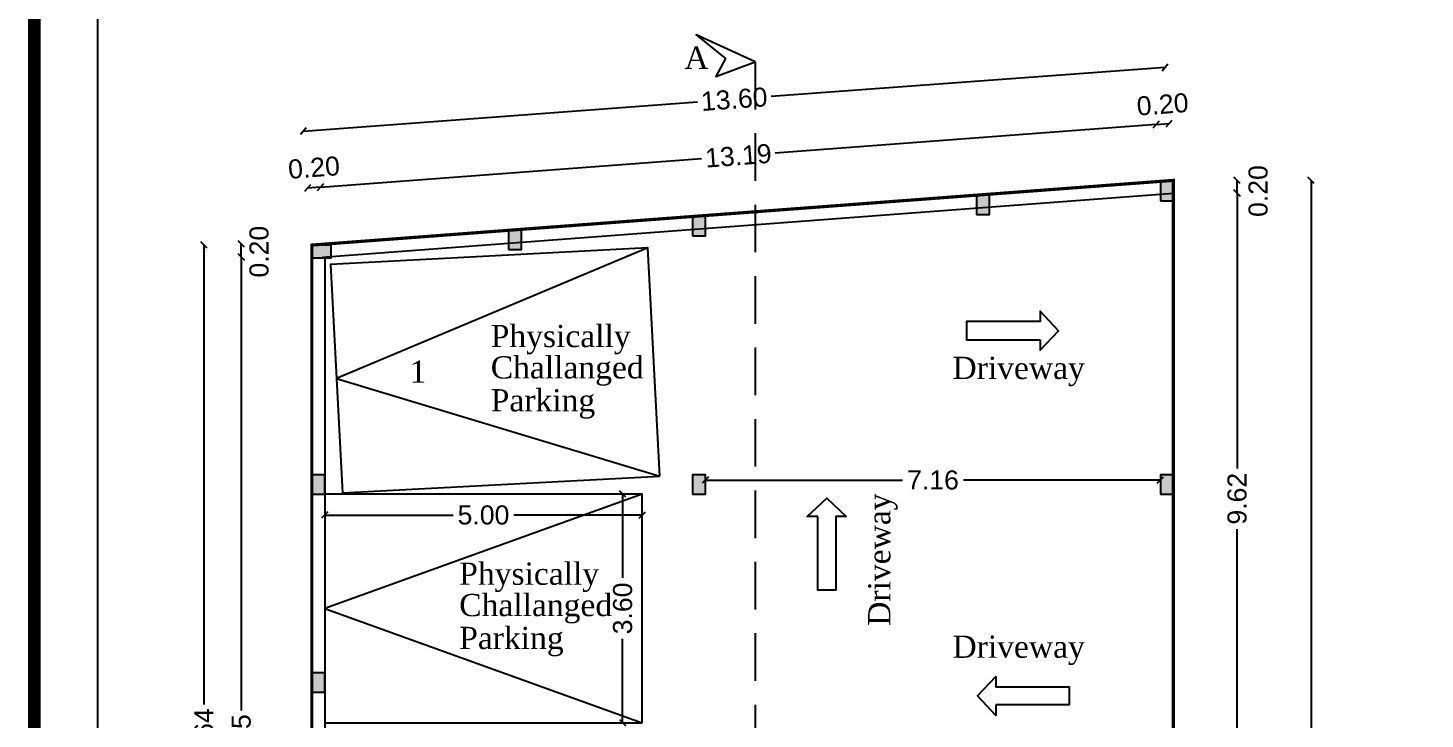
# Model space of a CAD drawing. Header units: metres. Extents: x -5144 to -5005, y 5368 to 5469.
# Drawn here: x -5143.79 to -5121.79, y 5410.95 to 5421.84 of the extents above; entities that cross this region are included whole.
import ezdxf

# ---------------------------------------------------------------- set-up
doc = ezdxf.new("R2010")
doc.units = ezdxf.units.M
doc.header["$MEASUREMENT"] = 0
doc.linetypes.add('HIDDEN', pattern=[0.375, 0.25, -0.125])
for name, color, linetype in [('BLK_1_FLR_-1_BLT_UP_AREA', 9, 'Continuous'), ('BLK_1_FLR_-1_BLT_UP_AREA_DEDUCT', 13, 'Continuous'), ('BLK_1_LVL_-1_BSMNT_COVERED_PARKING', 4, 'Continuous')]:
    doc.layers.add(name, color=color, linetype=linetype)
doc.styles.get("Standard").update_dxf_attribs({"font": 'arial.ttf'})
doc.styles.add('style5', font='times.ttf')
doc.dimstyles.get("Standard").update_dxf_attribs({"dimtxt": 0.3, "dimasz": 0.1, "dimexe": 0.18, "dimexo": 0.0625, "dimgap": 0.09, "dimtad": 0, "dimzin": 0, "dimdsep": 46, "dimtxsty": 'Standard', "dimblk": 'OBLIQUE', "dimcen": 0.09, "dimse1": 1, "dimse2": 1, "dimclrt": 256, "dimadec": 0, "dimazin": 0, "dimtfac": 1, "dimtix": 1, "dimtofl": 0, "dimtmove": 1, "dimatfit": 3, "dimfxl": 0, "dimtolj": 1, "dimtzin": 0, "dimarcsym": 0})

# ---------------------------------------------------------------- blocks, each defined once
blk = doc.blocks.new('_OBLIQUE')
at = {"color": 0, "linetype": 'ByBlock'}
blk.add_line((-0.5, -0.5), (0.5, 0.5), dxfattribs=at)
blk = doc.blocks.new('*D39')
at = {"color": 0, "lineweight": -2}
for p, q in [((-5133.122, 5414.718), (-5130.018, 5414.718)), ((-5125.959, 5414.718), (-5129.062, 5414.718))]:
    blk.add_line(p, q, dxfattribs=at)
at = {"layer": 'Defpoints', "color": 0}
for p in [(-5125.959, 5414.718), (-5133.122, 5414.512), (-5125.959, 5414.512)]:
    blk.add_point(p, dxfattribs=at)
at = {"color": 0, "lineweight": -2, "xscale": 0.1, "yscale": 0.1, "zscale": 0.1, "rotation": 180}
blk.add_blockref('_OBLIQUE', (-5133.122, 5414.718), dxfattribs=at)
at = {"color": 0, "lineweight": -2, "xscale": 0.1, "yscale": 0.1, "zscale": 0.1}
blk.add_blockref('_OBLIQUE', (-5125.959, 5414.718), dxfattribs=at)
at = {"insert": (-5129.54, 5414.718), "char_height": 0.3, "attachment_point": 5}
blk.add_mtext('\\A1;7.16', dxfattribs=at)
blk = doc.blocks.new('*D40')
at = {"color": 0, "lineweight": -2}
for p, q in [((-5126.026, 5420.319), (-5132.023, 5419.869)), ((-5139.182, 5419.331), (-5133.185, 5419.781))]:
    blk.add_line(p, q, dxfattribs=at)
at = {"layer": 'Defpoints', "color": 0}
for p in [(-5126.026, 5420.319), (-5125.959, 5419.423), (-5139.114, 5418.434)]:
    blk.add_point(p, dxfattribs=at)
at = {"color": 0, "lineweight": -2, "xscale": 0.1, "yscale": 0.1, "zscale": 0.1}
for p, rotation in [((-5126.026, 5420.319), 4.297119335814739), ((-5139.182, 5419.331), 184.2971193358147)]:
    blk.add_blockref('_OBLIQUE', p, dxfattribs=dict(at, rotation=rotation))
at = {"insert": (-5132.604, 5419.825), "char_height": 0.3, "attachment_point": 5, "rotation": 4.2971}
blk.add_mtext('\\A1;13.19', dxfattribs=at)
blk = doc.blocks.new('*D41')
at = {"color": 0, "lineweight": -2}
blk.add_line((-5139.182, 5419.331), (-5139.385, 5419.315), dxfattribs=at)
at = {"layer": 'Defpoints', "color": 0}
for p in [(-5139.385, 5419.315), (-5139.319, 5418.434), (-5139.114, 5418.434)]:
    blk.add_point(p, dxfattribs=at)
at = {"color": 0, "lineweight": -2, "xscale": 0.1, "yscale": 0.1, "zscale": 0.1}
for p, rotation in [((-5139.385, 5419.315), 184.2971193358149), ((-5139.182, 5419.331), 4.297119335814922)]:
    blk.add_blockref('_OBLIQUE', p, dxfattribs=dict(at, rotation=rotation))
at = {"insert": (-5139.284, 5419.639), "char_height": 0.3, "attachment_point": 5, "rotation": 4.2971}
blk.add_mtext('\\A1;0.20', dxfattribs=at)
blk = doc.blocks.new('*D42')
at = {"color": 0, "lineweight": -2}
blk.add_line((-5126.026, 5420.319), (-5125.823, 5420.335), dxfattribs=at)
at = {"layer": 'Defpoints', "color": 0}
for p in [(-5125.823, 5420.335), (-5125.959, 5419.423), (-5125.756, 5419.438)]:
    blk.add_point(p, dxfattribs=at)
at = {"color": 0, "lineweight": -2, "xscale": 0.1, "yscale": 0.1, "zscale": 0.1}
for p, rotation in [((-5126.026, 5420.319), 184.2971193358147), ((-5125.823, 5420.335), 4.297119335814739)]:
    blk.add_blockref('_OBLIQUE', p, dxfattribs=dict(at, rotation=rotation))
at = {"insert": (-5125.925, 5420.634), "char_height": 0.3, "attachment_point": 5, "rotation": 4.2971}
blk.add_mtext('\\A1;0.20', dxfattribs=at)
blk = doc.blocks.new('*D43')
at = {"color": 0, "lineweight": -2}
for p, q in [((-5125.887, 5421.218), (-5132.089, 5420.759)), ((-5139.451, 5420.214), (-5133.249, 5420.673))]:
    blk.add_line(p, q, dxfattribs=at)
at = {"layer": 'Defpoints', "color": 0}
for p in [(-5125.887, 5421.218), (-5125.756, 5419.438), (-5139.319, 5418.434)]:
    blk.add_point(p, dxfattribs=at)
at = {"color": 0, "lineweight": -2, "xscale": 0.1, "yscale": 0.1, "zscale": 0.1}
for p, rotation in [((-5125.887, 5421.218), 4.23243446782206), ((-5139.451, 5420.214), 184.232434467822)]:
    blk.add_blockref('_OBLIQUE', p, dxfattribs=dict(at, rotation=rotation))
at = {"insert": (-5132.669, 5420.716), "char_height": 0.3, "attachment_point": 5, "rotation": 4.2324}
blk.add_mtext('\\A1;13.60', dxfattribs=at)
blk = doc.blocks.new('*D44')
at = {"color": 0, "lineweight": -2}
blk.add_line((-5140.429, 5418.231), (-5140.429, 5418.434), dxfattribs=at)
at = {"layer": 'Defpoints', "color": 0}
for p in [(-5140.429, 5418.434), (-5139.319, 5418.434), (-5139.319, 5418.231)]:
    blk.add_point(p, dxfattribs=at)
at = {"color": 0, "lineweight": -2, "xscale": 0.1, "yscale": 0.1, "zscale": 0.1}
for p, rotation in [((-5140.429, 5418.434), 90), ((-5140.429, 5418.231), 270)]:
    blk.add_blockref('_OBLIQUE', p, dxfattribs=dict(at, rotation=rotation))
at = {"insert": (-5140.148, 5418.315), "char_height": 0.3, "attachment_point": 5, "rotation": 90}
blk.add_mtext('\\A1;0.20', dxfattribs=at)
blk = doc.blocks.new('*D45')
at = {"color": 0, "lineweight": -2}
for p, q in [((-5140.429, 5418.231), (-5140.429, 5411.089)), ((-5140.429, 5402.782), (-5140.429, 5409.923))]:
    blk.add_line(p, q, dxfattribs=at)
at = {"layer": 'Defpoints', "color": 0}
for p in [(-5139.319, 5418.231), (-5140.429, 5402.782), (-5139.319, 5402.782)]:
    blk.add_point(p, dxfattribs=at)
at = {"color": 0, "lineweight": -2, "xscale": 0.1, "yscale": 0.1, "zscale": 0.1}
for p, rotation in [((-5140.429, 5418.231), 90), ((-5140.429, 5402.782), 270)]:
    blk.add_blockref('_OBLIQUE', p, dxfattribs=dict(at, rotation=rotation))
at = {"insert": (-5140.429, 5410.506), "char_height": 0.3, "attachment_point": 5, "rotation": 90}
blk.add_mtext('\\A1;15.45', dxfattribs=at)
blk = doc.blocks.new('*D48')
at = {"color": 0, "lineweight": -2}
for p, q in [((-5141.018, 5418.419), (-5141.018, 5411.182)), ((-5141.018, 5402.782), (-5141.018, 5410.019))]:
    blk.add_line(p, q, dxfattribs=at)
at = {"layer": 'Defpoints', "color": 0}
for p in [(-5139.319, 5418.419), (-5141.018, 5402.782), (-5139.319, 5402.782)]:
    blk.add_point(p, dxfattribs=at)
at = {"color": 0, "lineweight": -2, "xscale": 0.1, "yscale": 0.1, "zscale": 0.1}
for p, rotation in [((-5141.018, 5418.419), 90), ((-5141.018, 5402.782), 270)]:
    blk.add_blockref('_OBLIQUE', p, dxfattribs=dict(at, rotation=rotation))
at = {"insert": (-5141.018, 5410.6), "char_height": 0.3, "attachment_point": 5, "rotation": 90}
blk.add_mtext('\\A1;15.64', dxfattribs=at)
blk = doc.blocks.new('*D97')
at = {"color": 0, "lineweight": -2}
for p, q in [((-5124.752, 5419.237), (-5124.752, 5414.903)), ((-5124.752, 5409.612), (-5124.752, 5413.947))]:
    blk.add_line(p, q, dxfattribs=at)
at = {"layer": 'Defpoints', "color": 0}
for p in [(-5125.756, 5419.237), (-5124.752, 5419.237), (-5126.129, 5409.612)]:
    blk.add_point(p, dxfattribs=at)
at = {"color": 0, "lineweight": -2, "xscale": 0.1, "yscale": 0.1, "zscale": 0.1}
for p, rotation in [((-5124.752, 5419.237), 90), ((-5124.752, 5409.612), 270)]:
    blk.add_blockref('_OBLIQUE', p, dxfattribs=dict(at, rotation=rotation))
at = {"insert": (-5124.752, 5414.425), "char_height": 0.3, "attachment_point": 5, "rotation": 90}
blk.add_mtext('\\A1;9.62', dxfattribs=at)
blk = doc.blocks.new('*D50')
at = {"color": 0, "lineweight": -2}
blk.add_line((-5124.752, 5419.237), (-5124.752, 5419.438), dxfattribs=at)
at = {"layer": 'Defpoints', "color": 0}
for p in [(-5125.756, 5419.438), (-5124.752, 5419.438), (-5125.756, 5419.237)]:
    blk.add_point(p, dxfattribs=at)
at = {"color": 0, "lineweight": -2, "xscale": 0.1, "yscale": 0.1, "zscale": 0.1}
for p, rotation in [((-5124.752, 5419.438), 90), ((-5124.752, 5419.237), 270)]:
    blk.add_blockref('_OBLIQUE', p, dxfattribs=dict(at, rotation=rotation))
at = {"insert": (-5124.421, 5419.27), "char_height": 0.3, "attachment_point": 5, "rotation": 90}
blk.add_mtext('\\A1;0.20', dxfattribs=at)
blk = doc.blocks.new('*D98')
at = {"color": 0, "lineweight": -2}
for p, q in [((-5123.589, 5419.438), (-5123.589, 5408.565)), ((-5123.589, 5396.493), (-5123.589, 5407.365))]:
    blk.add_line(p, q, dxfattribs=at)
at = {"layer": 'Defpoints', "color": 0}
for p in [(-5125.756, 5419.438), (-5125.756, 5396.493), (-5123.589, 5396.493)]:
    blk.add_point(p, dxfattribs=at)
at = {"color": 0, "lineweight": -2, "xscale": 0.1, "yscale": 0.1, "zscale": 0.1}
for p, rotation in [((-5123.589, 5419.438), 90), ((-5123.589, 5396.493), 270)]:
    blk.add_blockref('_OBLIQUE', p, dxfattribs=dict(at, rotation=rotation))
at = {"insert": (-5123.589, 5407.965), "char_height": 0.3, "attachment_point": 5, "rotation": 90}
blk.add_mtext('\\A1;22.95', dxfattribs=at)
blk = doc.blocks.new('*D228')
at = {"color": 0, "lineweight": -2}
for p, q in [((-5134.425, 5414.497), (-5134.425, 5413.176)), ((-5134.425, 5410.897), (-5134.425, 5412.218))]:
    blk.add_line(p, q, dxfattribs=at)
at = {"layer": 'Defpoints', "color": 0}
for p in [(-5134.116, 5414.497), (-5134.425, 5410.897), (-5134.116, 5410.897)]:
    blk.add_point(p, dxfattribs=at)
at = {"color": 0, "lineweight": -2, "xscale": 0.1, "yscale": 0.1, "zscale": 0.1}
for p, rotation in [((-5134.425, 5414.497), 90), ((-5134.425, 5410.897), 270)]:
    blk.add_blockref('_OBLIQUE', p, dxfattribs=dict(at, rotation=rotation))
at = {"insert": (-5134.425, 5412.697), "char_height": 0.3, "attachment_point": 5, "rotation": 90}
blk.add_mtext('\\A1;3.60', dxfattribs=at)
blk = doc.blocks.new('*D229')
at = {"color": 0, "lineweight": -2}
for p, q in [((-5139.116, 5414.167), (-5137.095, 5414.167)), ((-5134.116, 5414.167), (-5136.137, 5414.167))]:
    blk.add_line(p, q, dxfattribs=at)
at = {"layer": 'Defpoints', "color": 0}
for p in [(-5139.116, 5414.497), (-5134.116, 5414.497), (-5134.116, 5414.167)]:
    blk.add_point(p, dxfattribs=at)
at = {"color": 0, "lineweight": -2, "xscale": 0.1, "yscale": 0.1, "zscale": 0.1, "rotation": 180}
blk.add_blockref('_OBLIQUE', (-5139.116, 5414.167), dxfattribs=at)
at = {"color": 0, "lineweight": -2, "xscale": 0.1, "yscale": 0.1, "zscale": 0.1}
blk.add_blockref('_OBLIQUE', (-5134.116, 5414.167), dxfattribs=at)
at = {"insert": (-5136.616, 5414.167), "char_height": 0.3, "attachment_point": 5}
blk.add_mtext('\\A1;5.00', dxfattribs=at)

msp = doc.modelspace()

# ---------------------------------------------------------------- hatches: boundary and pattern name
at = {"linetype": 'Continuous'}
h = msp.add_hatch(color=256, dxfattribs=at)
h.dxf.hatch_style = 1
h.paths.add_polyline_path([(-5125.858, 5419.423), (-5125.959, 5419.423), (-5125.959, 5419.118), (-5125.839, 5419.118)])
h.paths.add_polyline_path([(-5125.756, 5419.423), (-5125.858, 5419.423), (-5125.839, 5419.118), (-5125.756, 5419.118)])
h = msp.add_hatch(color=256, dxfattribs=at)
h.dxf.hatch_style = 1
h.paths.add_polyline_path([(-5128.754, 5419.205), (-5128.854, 5419.205), (-5128.854, 5418.9), (-5128.734, 5418.9)])
h.paths.add_polyline_path([(-5128.651, 5419.205), (-5128.754, 5419.205), (-5128.734, 5418.9), (-5128.651, 5418.9)])
h = msp.add_hatch(color=256, dxfattribs=at)
h.dxf.hatch_style = 1
h.paths.add_polyline_path([(-5133.224, 5418.869), (-5133.325, 5418.869), (-5133.325, 5418.564), (-5133.205, 5418.564)])
h.paths.add_polyline_path([(-5133.122, 5418.869), (-5133.224, 5418.869), (-5133.205, 5418.564), (-5133.122, 5418.564)])
h = msp.add_hatch(color=256, dxfattribs=at)
h.dxf.hatch_style = 1
h.paths.add_polyline_path([(-5136.12, 5418.652), (-5136.22, 5418.652), (-5136.22, 5418.347), (-5136.1, 5418.347)])
h.paths.add_polyline_path([(-5136.017, 5418.652), (-5136.12, 5418.652), (-5136.1, 5418.347), (-5136.017, 5418.347)])
h = msp.add_hatch(color=256, dxfattribs=at)
h.dxf.hatch_style = 1
h.paths.add_polyline_path([(-5139.014, 5418.318), (-5139.014, 5418.419), (-5139.319, 5418.419), (-5139.319, 5418.299)])
h.paths.add_polyline_path([(-5139.014, 5418.216), (-5139.014, 5418.318), (-5139.319, 5418.299), (-5139.319, 5418.216)])
h = msp.add_hatch(color=256, dxfattribs=at)
h.dxf.hatch_style = 1
h.paths.add_polyline_path([(-5139.218, 5414.802), (-5139.319, 5414.802), (-5139.319, 5414.497), (-5139.199, 5414.497)])
h.paths.add_polyline_path([(-5139.116, 5414.802), (-5139.218, 5414.802), (-5139.199, 5414.497), (-5139.116, 5414.497)])
h = msp.add_hatch(color=256, dxfattribs=at)
h.dxf.hatch_style = 1
h.paths.add_polyline_path([(-5133.224, 5414.802), (-5133.325, 5414.802), (-5133.325, 5414.497), (-5133.205, 5414.497)])
h.paths.add_polyline_path([(-5133.122, 5414.802), (-5133.224, 5414.802), (-5133.205, 5414.497), (-5133.122, 5414.497)])
h = msp.add_hatch(color=256, dxfattribs=at)
h.dxf.hatch_style = 1
h.paths.add_polyline_path([(-5125.858, 5414.802), (-5125.959, 5414.802), (-5125.959, 5414.497), (-5125.839, 5414.497)])
h.paths.add_polyline_path([(-5125.756, 5414.802), (-5125.858, 5414.802), (-5125.839, 5414.497), (-5125.756, 5414.497)])
h = msp.add_hatch(color=256, dxfattribs=at)
h.dxf.hatch_style = 1
h.paths.add_polyline_path([(-5139.218, 5411.682), (-5139.319, 5411.682), (-5139.319, 5411.377), (-5139.199, 5411.377)])
h.paths.add_polyline_path([(-5139.116, 5411.682), (-5139.218, 5411.682), (-5139.199, 5411.377), (-5139.116, 5411.377)])

# ---------------------------------------------------------------- linework, layer by layer
for p, q in [((-5139.319, 5418.419), (-5125.756, 5419.438)), ((-5139.149, 5418.231), (-5125.756, 5419.237)), ((-5139.319, 5418.286), (-5139.319, 5407.973)), ((-5139.116, 5418.231), (-5139.116, 5408.177)), ((-5125.959, 5414.802), (-5125.959, 5414.497)), ((-5125.756, 5414.314), (-5125.756, 5396.493))]:
    msp.add_line(p, q, dxfattribs=at)
msp.add_line((-5125.756, 5414.314), (-5125.756, 5419.438))
at = {"const_width": 0.2}
msp.add_lwpolyline([(-5143.687, 5468.771), (-5038.592, 5468.771), (-5038.592, 5369.885), (-5143.687, 5369.885)], close=True, dxfattribs=at)
msp.add_lwpolyline([(-5142.687, 5467.771), (-5039.592, 5467.771), (-5039.592, 5370.885), (-5142.687, 5370.885)], close=True)
for points in [[(-5132.337, 5421.305), (-5133.269, 5421.729), (-5132.804, 5421.359), (-5132.956, 5421.076), (-5132.337, 5421.305)], [(-5134.029, 5418.377), (-5138.928, 5416.317), (-5133.84, 5414.782)]]:
    msp.add_lwpolyline(points)
at = {"linetype": 'HIDDEN', "ltscale": 3}
msp.add_lwpolyline([(-5132.337, 5421.305), (-5132.337, 5393.672)], dxfattribs=at)
at = {"color": 5, "const_width": 0.05}
msp.add_lwpolyline([(-5139.319, 5418.419), (-5125.756, 5419.438), (-5125.756, 5396.493), (-5138.918, 5396.493), (-5139.213, 5401.123), (-5139.233, 5401.427), (-5139.319, 5402.782)], close=True, dxfattribs=at)
at = {"ltscale": 2.5}
msp.add_lwpolyline([(-5125.756, 5396.493), (-5125.756, 5414.314), (-5125.756, 5419.438), (-5139.319, 5418.419), (-5139.319, 5407.973), (-5139.319, 5402.782), (-5138.918, 5396.493), (-5125.756, 5396.493)], dxfattribs=at)
at = {"linetype": 'Continuous'}
for points in [[(-5125.959, 5419.118), (-5125.756, 5419.118), (-5125.756, 5419.423), (-5125.959, 5419.423)], [(-5128.854, 5418.9), (-5128.651, 5418.9), (-5128.651, 5419.205), (-5128.854, 5419.205)], [(-5133.325, 5418.564), (-5133.122, 5418.564), (-5133.122, 5418.869), (-5133.325, 5418.869)], [(-5136.22, 5418.347), (-5136.017, 5418.347), (-5136.017, 5418.652), (-5136.22, 5418.652)], [(-5139.319, 5418.419), (-5139.319, 5418.216), (-5139.014, 5418.216), (-5139.014, 5418.419)], [(-5139.319, 5414.497), (-5139.116, 5414.497), (-5139.116, 5414.802), (-5139.319, 5414.802)], [(-5133.325, 5414.497), (-5133.122, 5414.497), (-5133.122, 5414.802), (-5133.325, 5414.802)], [(-5125.959, 5414.497), (-5125.756, 5414.497), (-5125.756, 5414.802), (-5125.959, 5414.802)], [(-5139.319, 5411.377), (-5139.116, 5411.377), (-5139.116, 5411.682), (-5139.319, 5411.682)]]:
    msp.add_lwpolyline(points, close=True, dxfattribs=at)
at = {"ltscale": 10}
for points in [[(-5133.84, 5414.782), (-5134.029, 5418.377), (-5139.022, 5418.114), (-5138.833, 5414.519)], [(-5134.116, 5410.897), (-5134.116, 5414.497), (-5139.116, 5414.497), (-5139.116, 5410.897)]]:
    msp.add_lwpolyline(points, close=True, dxfattribs=at)
at = {"lineweight": -2}
for points in [[(-5127.855, 5416.926), (-5127.855, 5416.762), (-5127.565, 5417.07), (-5127.855, 5417.377), (-5127.855, 5417.213), (-5129.011, 5417.213), (-5129.011, 5416.926)], [(-5131.354, 5414.142), (-5131.519, 5414.142), (-5131.211, 5414.432), (-5130.904, 5414.142), (-5131.068, 5414.142), (-5131.068, 5412.986), (-5131.354, 5412.986)], [(-5128.552, 5411.176), (-5128.552, 5411.012), (-5128.841, 5411.319), (-5128.552, 5411.626), (-5128.552, 5411.462), (-5127.396, 5411.462), (-5127.396, 5411.176)]]:
    msp.add_lwpolyline(points, close=True, dxfattribs=at)
at = {"ltscale": 10}
msp.add_lwpolyline([(-5134.116, 5414.497), (-5139.116, 5412.697), (-5134.116, 5410.897)], dxfattribs=at)
at = {"layer": 'BLK_1_FLR_-1_BLT_UP_AREA', "color": 13}
msp.add_lwpolyline([(-5139.319, 5418.419), (-5125.756, 5419.438), (-5125.756, 5396.493), (-5138.918, 5396.493), (-5139.213, 5401.123), (-5139.233, 5401.427), (-5139.319, 5402.782)], close=True, dxfattribs=at)
at = {"layer": 'BLK_1_FLR_-1_BLT_UP_AREA_DEDUCT', "color": 13}
msp.add_lwpolyline([(-5139.319, 5418.419), (-5125.756, 5419.438), (-5125.756, 5396.493), (-5138.918, 5396.493), (-5139.213, 5401.123), (-5139.233, 5401.427), (-5139.319, 5402.782)], close=True, dxfattribs=at)
at = {"layer": 'BLK_1_LVL_-1_BSMNT_COVERED_PARKING', "color": 4}
msp.add_lwpolyline([(-5125.756, 5419.438), (-5139.319, 5418.419), (-5139.319, 5402.782), (-5139.319, 5402.782), (-5138.918, 5396.493), (-5125.756, 5396.493)], close=True, dxfattribs=at)

# ---------------------------------------------------------------- texts
at = {"style": 'style5'}
for s, p in [('A', (-5133.453, 5421.194)), ('Physically ', (-5136.502, 5416.812)), ('1', (-5137.778, 5416.251)), ('Challanged', (-5136.502, 5416.318)), ('Driveway', (-5129.234, 5416.31)), ('Parking', (-5136.502, 5415.8)), ('Physically ', (-5136.998, 5413.069)), ('Challanged', (-5136.998, 5412.575)), ('Parking', (-5136.998, 5412.057)), ('Driveway', (-5129.234, 5411.919))]:
    msp.add_text(s, height=0.35, dxfattribs=at).set_placement(p)
msp.add_text('Driveway', height=0.35, rotation=90, dxfattribs=at).set_placement((-5130.211, 5412.423))

# ---------------------------------------------------------------- dimensions: what is measured, and where the dimension line sits
for p1, p2, distance, picture, middle in [((-5139.319, 5418.434), (-5125.756, 5419.438), 1.785, '*D43', (-5132.669, 5420.716)), ((-5139.114, 5418.434), (-5125.959, 5419.423), 0.899, '*D40', (-5132.604, 5419.825)), ((-5139.319, 5418.419), (-5139.319, 5402.782), -1.699, '*D48', (-5141.018, 5410.6)), ((-5139.116, 5414.497), (-5134.116, 5414.497), -0.33, '*D229', (-5136.616, 5414.167)), ((-5134.116, 5414.497), (-5134.116, 5410.897), -0.309, '*D228', (-5134.425, 5412.697))]:
    dim = msp.add_aligned_dim(p1=p1, p2=p2, distance=distance, dimstyle='Standard')
    dim.commit()
    dim.dimension.update_dxf_attribs({"geometry": picture, "text_midpoint": middle})
for base, p1, p2, angle, picture, middle in [((-5125.823, 5420.335), (-5125.959, 5419.423), (-5125.756, 5419.438), 184.2971, '*D42', (-5125.925, 5420.634)), ((-5139.385, 5419.315), (-5139.114, 5418.434), (-5139.319, 5418.434), 184.2971, '*D41', (-5139.284, 5419.639)), ((-5124.752, 5419.438), (-5125.756, 5419.237), (-5125.756, 5419.438), 90, '*D50', (-5124.421, 5419.27)), ((-5140.429, 5418.434), (-5139.319, 5418.231), (-5139.319, 5418.434), 90, '*D44', (-5140.148, 5418.315))]:
    dim = msp.add_linear_dim(base=base, p1=p1, p2=p2, angle=angle, dimstyle='Standard')
    dim.commit()
    dim.dimension.update_dxf_attribs({"geometry": picture, "text_midpoint": middle, "dimtype": 160})
for base, p1, p2, picture, middle in [((-5123.5893, 5396.4926), (-5125.7556, 5419.4379), (-5125.7556, 5396.4926), '*D98', (-5123.5893, 5407.9652)), ((-5124.7523, 5419.2373), (-5126.129, 5409.6124), (-5125.7556, 5419.2373), '*D97', (-5124.7523, 5414.4249)), ((-5140.429, 5402.782), (-5139.319, 5418.231), (-5139.319, 5402.782), '*D45', (-5140.429, 5410.506))]:
    dim = msp.add_linear_dim(base=base, p1=p1, p2=p2, angle=90, dimstyle='Standard')
    dim.commit()
    dim.dimension.update_dxf_attribs({"geometry": picture, "text_midpoint": middle})
dim = msp.add_linear_dim(base=(-5125.959, 5414.718), p1=(-5133.122, 5414.512), p2=(-5125.959, 5414.512), dimstyle='Standard')
dim.commit()
dim.dimension.update_dxf_attribs({"geometry": '*D39', "text_midpoint": (-5129.54, 5414.718)})

doc.saveas('drawing.dxf')
